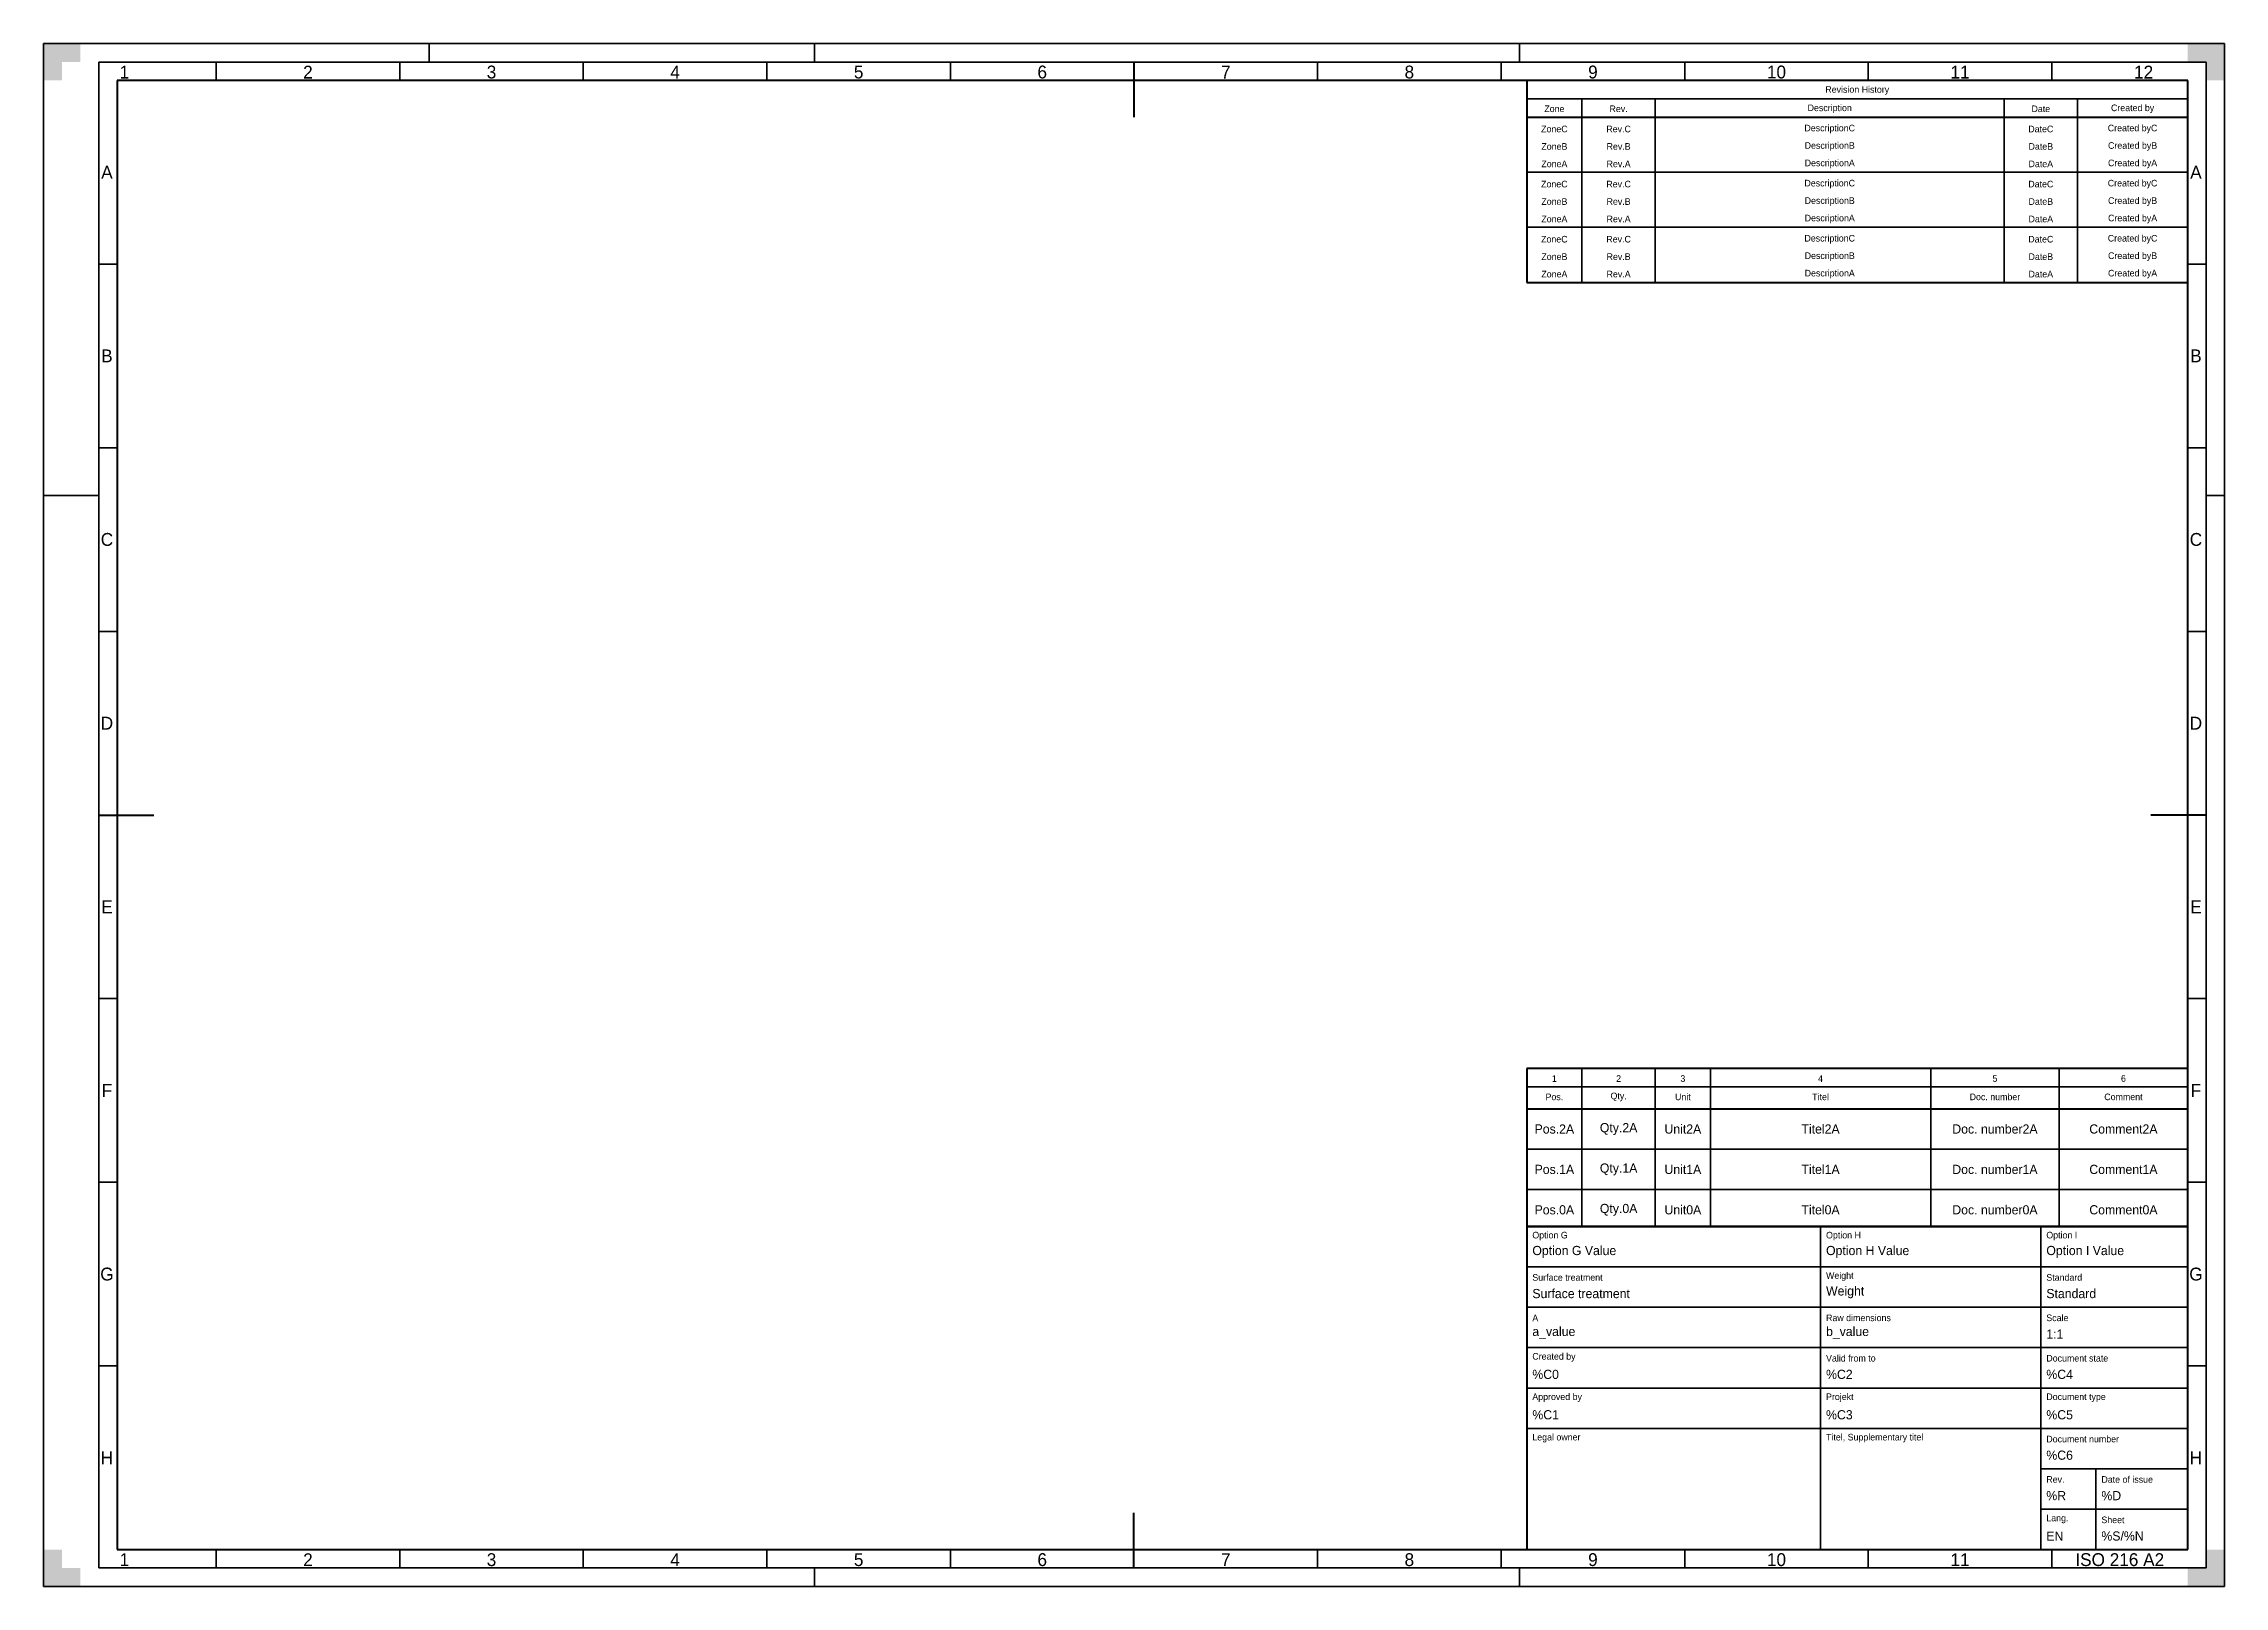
# Model space of a CAD drawing. Header units: millimetres. Extents: x 0 to 594, y 0 to 420.
import ezdxf

# ---------------------------------------------------------------- set-up
doc = ezdxf.new("R2010")
doc.units = ezdxf.units.MM

msp = doc.modelspace()

# ---------------------------------------------------------------- hatches: boundary and pattern name
for points in [[(0, 420), (10, 420), (10, 415), (5, 415), (5, 410), (0, 410), (0, 420)], [(594, 420), (584, 420), (584, 415), (589, 415), (589, 410), (594, 410), (594, 420)], [(0, 0), (10, 0), (10, 5), (5, 5), (5, 10), (0, 10), (0, 0)], [(594, 0), (584, 0), (584, 5), (589, 5), (589, 10), (594, 10), (594, 0)]]:
    msp.add_hatch(color=7).paths.add_polyline_path(points)

# ---------------------------------------------------------------- linework, layer by layer
at = {"color": 7, "lineweight": 35}
for p, q in [((0, 420), (0, 0)), ((594, 420), (0, 420)), ((105, 420), (105, 415)), ((210, 420), (210, 415)), ((402, 420), (402, 415)), ((594, 0), (594, 420)), ((15, 415), (15, 5)), ((589, 415), (15, 415)), ((47, 415), (47, 410)), ((97, 415), (97, 410)), ((147, 415), (147, 410)), ((197, 415), (197, 410)), ((247, 415), (247, 410)), ((347, 415), (347, 410)), ((397, 415), (397, 410)), ((447, 415), (447, 410)), ((497, 415), (497, 410)), ((547, 415), (547, 410)), ((589, 5), (589, 415)), ((404, 405), (584, 405)), ((419, 405), (419, 355)), ((439, 405), (439, 355)), ((534, 405), (534, 355)), ((554, 405), (554, 355)), ((404, 400), (584, 400)), ((404, 385), (584, 385)), ((404, 370), (584, 370)), ((15, 360), (20, 360)), ((589, 360), (584, 360)), ((15, 310), (20, 310)), ((589, 310), (584, 310)), ((0, 297), (15, 297)), ((594, 297), (589, 297)), ((15, 260), (20, 260)), ((589, 260), (584, 260)), ((15, 160), (20, 160)), ((589, 160), (584, 160)), ((419, 141), (419, 98)), ((439, 141), (439, 98)), ((454, 141), (454, 98)), ((514, 141), (514, 98)), ((549, 141), (549, 98)), ((404, 136), (584, 136)), ((404, 119), (584, 119)), ((15, 110), (20, 110)), ((404, 108), (584, 108)), ((589, 110), (584, 110)), ((484, 10), (484, 98)), ((544, 10), (544, 98)), ((584, 87), (404, 87)), ((584, 76), (404, 76)), ((15, 60), (20, 60)), ((584, 65), (404, 65)), ((589, 60), (584, 60)), ((584, 54), (404, 54)), ((584, 43), (404, 43)), ((584, 32), (544, 32)), ((559, 10), (559, 32)), ((584, 21), (544, 21)), ((47, 5), (47, 10)), ((97, 5), (97, 10)), ((147, 5), (147, 10)), ((197, 5), (197, 10)), ((247, 5), (247, 10)), ((347, 5), (347, 10)), ((397, 5), (397, 10)), ((447, 5), (447, 10)), ((497, 5), (497, 10)), ((547, 5), (547, 10)), ((0, 0), (594, 0)), ((15, 5), (589, 5)), ((210, 0), (210, 5)), ((402, 0), (402, 5))]:
    msp.add_line(p, q, dxfattribs=at)
at = {"color": 7, "lineweight": 70}
for p, q in [((20, 410), (20, 10)), ((584, 410), (20, 410)), ((297, 415), (297, 400)), ((404, 410), (404, 355)), ((584, 410), (404, 410)), ((584, 10), (584, 410)), ((584, 355), (584, 410)), ((404, 400), (584, 400)), ((404, 355), (584, 355)), ((15, 210), (30, 210)), ((589, 210), (574, 210)), ((404, 141), (404, 98)), ((584, 141), (404, 141)), ((584, 98), (584, 141)), ((404, 130), (584, 130)), ((404, 98), (404, 10)), ((584, 98), (404, 98)), ((404, 98), (584, 98)), ((584, 10), (584, 98)), ((297, 5), (297, 20)), ((20, 10), (584, 10)), ((404, 10), (584, 10))]:
    msp.add_line(p, q, dxfattribs=at)

# ---------------------------------------------------------------- texts
at = {"color": 7, "lineweight": 35}
for s, insert, char_height, attachment_point in [('1', (22, 412.25), 3.5, 5), ('2', (72, 412.25), 3.5, 5), ('3', (122, 412.25), 3.5, 5), ('4', (172, 412.25), 3.5, 5), ('5', (222, 412.25), 3.5, 5), ('6', (272, 412.25), 3.5, 5), ('7', (322, 412.25), 3.5, 5), ('8', (372, 412.25), 3.5, 5), ('9', (422, 412.25), 3.5, 5), ('10', (472, 412.25), 3.5, 5), ('11', (522, 412.25), 3.5, 5), ('12', (572, 412.25), 3.5, 5), ('Revision History', (494, 407.25), 1.8, 5), ('Zone', (411.5, 402.25), 1.8, 5), ('Rev.', (429, 402.25), 1.8, 5), ('DescriptionC', (486.5, 396.75), 1.8, 5), ('Description', (486.5, 402.25), 1.8, 5), ('Date', (544, 402.25), 1.8, 5), ('Created byC', (569, 396.75), 1.8, 5), ('Created by', (569, 402.25), 1.8, 5), ('ZoneC', (411.5, 396.75), 1.8, 5), ('ZoneB', (411.5, 392), 1.8, 5), ('Rev.C', (429, 396.75), 1.8, 5), ('Rev.B', (429, 392), 1.8, 5), ('DescriptionB', (486.5, 392), 1.8, 5), ('DateC', (544, 396.75), 1.8, 5), ('DateB', (544, 392), 1.8, 5), ('Created byB', (569, 392), 1.8, 5), ('A', (17.25, 385), 3.5, 5), ('ZoneA', (411.5, 387.25), 1.8, 5), ('Rev.A', (429, 387.25), 1.8, 5), ('DescriptionA', (486.5, 387.25), 1.8, 5), ('DateA', (544, 387.25), 1.8, 5), ('Created byA', (569, 387.25), 1.8, 5), ('A', (586.25, 385), 3.5, 5), ('ZoneC', (411.5, 381.75), 1.8, 5), ('Rev.C', (429, 381.75), 1.8, 5), ('DescriptionC', (486.5, 381.75), 1.8, 5), ('DateC', (544, 381.75), 1.8, 5), ('Created byC', (569, 381.75), 1.8, 5), ('ZoneB', (411.5, 377), 1.8, 5), ('Rev.B', (429, 377), 1.8, 5), ('DescriptionB', (486.5, 377), 1.8, 5), ('DateB', (544, 377), 1.8, 5), ('Created byB', (569, 377), 1.8, 5), ('ZoneA', (411.5, 372.25), 1.8, 5), ('Rev.A', (429, 372.25), 1.8, 5), ('DescriptionA', (486.5, 372.25), 1.8, 5), ('DateA', (544, 372.25), 1.8, 5), ('Created byA', (569, 372.25), 1.8, 5), ('ZoneC', (411.5, 366.75), 1.8, 5), ('ZoneB', (411.5, 362), 1.8, 5), ('Rev.C', (429, 366.75), 1.8, 5), ('Rev.B', (429, 362), 1.8, 5), ('DescriptionC', (486.5, 366.75), 1.8, 5), ('DescriptionB', (486.5, 362), 1.8, 5), ('DateC', (544, 366.75), 1.8, 5), ('DateB', (544, 362), 1.8, 5), ('Created byC', (569, 366.75), 1.8, 5), ('Created byB', (569, 362), 1.8, 5), ('ZoneA', (411.5, 357.25), 1.8, 5), ('Rev.A', (429, 357.25), 1.8, 5), ('DescriptionA', (486.5, 357.25), 1.8, 5), ('DateA', (544, 357.25), 1.8, 5), ('Created byA', (569, 357.25), 1.8, 5), ('B', (17.25, 335), 3.5, 5), ('B', (586.25, 335), 3.5, 5), ('C', (17.25, 285), 3.5, 5), ('C', (586.25, 285), 3.5, 5), ('D', (17.25, 235), 3.5, 5), ('D', (586.25, 235), 3.5, 5), ('E', (17.25, 185), 3.5, 5), ('E', (586.25, 185), 3.5, 5), ('F', (17.25, 135), 3.5, 5), ('1', (411.5, 138.25), 1.8, 5), ('2', (429, 138.25), 1.8, 5), ('3', (446.5, 138.25), 1.8, 5), ('4', (484, 138.25), 1.8, 5), ('5', (531.5, 138.25), 1.8, 5), ('6', (566.5, 138.25), 1.8, 5), ('F', (586.25, 135), 3.5, 5), ('Pos.', (411.5, 133.25), 1.8, 5), ('Qty.', (429, 133.25), 1.8, 5), ('Unit', (446.5, 133.25), 1.8, 5), ('Titel', (484, 133.25), 1.8, 5), ('Doc. number', (531.5, 133.25), 1.8, 5), ('Comment', (566.5, 133.25), 1.8, 5), ('Pos.2A', (411.5, 124.5), 2.5, 5), ('Qty.2A', (429, 124.5), 2.5, 5), ('Unit2A', (446.5, 124.5), 2.5, 5), ('Titel2A', (484, 124.5), 2.5, 5), ('Doc. number2A', (531.5, 124.5), 2.5, 5), ('Comment2A', (566.5, 124.5), 2.5, 5), ('Pos.1A', (411.5, 113.5), 2.5, 5), ('Qty.1A', (429, 113.5), 2.5, 5), ('Unit1A', (446.5, 113.5), 2.5, 5), ('Titel1A', (484, 113.5), 2.5, 5), ('Doc. number1A', (531.5, 113.5), 2.5, 5), ('Comment1A', (566.5, 113.5), 2.5, 5), ('Pos.0A', (411.5, 102.5), 2.5, 5), ('Qty.0A', (429, 102.5), 2.5, 5), ('Unit0A', (446.5, 102.5), 2.5, 5), ('Titel0A', (484, 102.5), 2.5, 5), ('Doc. number0A', (531.5, 102.5), 2.5, 5), ('Comment0A', (566.5, 102.5), 2.5, 5), ('Option G', (405.5, 94.18), 1.8, 7), ('Option H', (485.5, 94.18), 1.8, 7), ('Option I', (545.5, 94.18), 1.8, 7), ('Option G Value', (405.5, 89.43), 2.5, 7), ('Option H Value', (485.5, 89.43), 2.5, 7), ('Option I Value', (545.5, 89.43), 2.5, 7), ('G', (17.25, 85), 3.5, 5), ('Surface treatment', (405.5, 83.18), 1.8, 7), ('Weight', (485.5, 83.18), 1.8, 7), ('Standard', (545.5, 83.18), 1.8, 7), ('G', (586.25, 85), 3.5, 5), ('Surface treatment', (405.5, 78.43), 2.5, 7), ('Weight', (485.5, 78.43), 2.5, 7), ('Standard', (545.5, 78.43), 2.5, 7), ('A', (405.5, 72.18), 1.8, 7), ('Raw dimensions', (485.5, 72.18), 1.8, 7), ('Scale', (545.5, 72.18), 1.8, 7), ('a_value', (405.5, 67.43), 2.5, 7), ('b_value', (485.5, 67.43), 2.5, 7), ('1:1', (545.5, 67.43), 2.5, 7), ('Created by', (405.5, 61.18), 1.8, 7), ('Valid from to', (485.5, 61.18), 1.8, 7), ('Document state', (545.5, 61.18), 1.8, 7), ('%C0', (405.5, 56.43), 2.5, 7), ('%C2', (485.5, 56.43), 2.5, 7), ('%C4', (545.5, 56.43), 2.5, 7), ('Approved by', (405.5, 50.18), 1.8, 7), ('%C1', (405.5, 45.43), 2.5, 7), ('%C3', (485.5, 45.43), 2.5, 7), ('Projekt', (485.5, 50.18), 1.8, 7), ('%C5', (545.5, 45.43), 2.5, 7), ('Document type', (545.5, 50.18), 1.8, 7), ('Legal owner', (405.5, 39.18), 1.8, 7), ('Titel, Supplementary titel', (485.5, 39.18), 1.8, 7), ('H', (17.25, 35), 3.5, 5), ('%C6', (545.5, 34.43), 2.5, 7), ('Document number', (545.5, 39.18), 1.8, 7), ('H', (586.25, 35), 3.5, 5), ('Rev.', (545.5, 28.18), 1.8, 7), ('Date of issue', (560.5, 28.18), 1.8, 7), ('%R', (545.5, 23.43), 2.5, 7), ('%D', (560.5, 23.43), 2.5, 7), ('Lang.', (545.5, 17.18), 1.8, 7), ('Sheet', (560.5, 17.18), 1.8, 7), ('EN', (545.5, 12.43), 2.5, 7), ('%S/%N', (560.5, 12.43), 2.5, 7), ('1', (22, 7.25), 3.5, 5), ('2', (72, 7.25), 3.5, 5), ('3', (122, 7.25), 3.5, 5), ('4', (172, 7.25), 3.5, 5), ('5', (222, 7.25), 3.5, 5), ('6', (272, 7.25), 3.5, 5), ('7', (322, 7.25), 3.5, 5), ('8', (372, 7.25), 3.5, 5), ('9', (422, 7.25), 3.5, 5), ('10', (472, 7.25), 3.5, 5), ('11', (522, 7.25), 3.5, 5), ('ISO 216 A2', (565.5, 7.25), 3.5, 5)]:
    msp.add_mtext(s, dxfattribs=dict(at, insert=insert, char_height=char_height, attachment_point=attachment_point))

doc.saveas('drawing.dxf')
